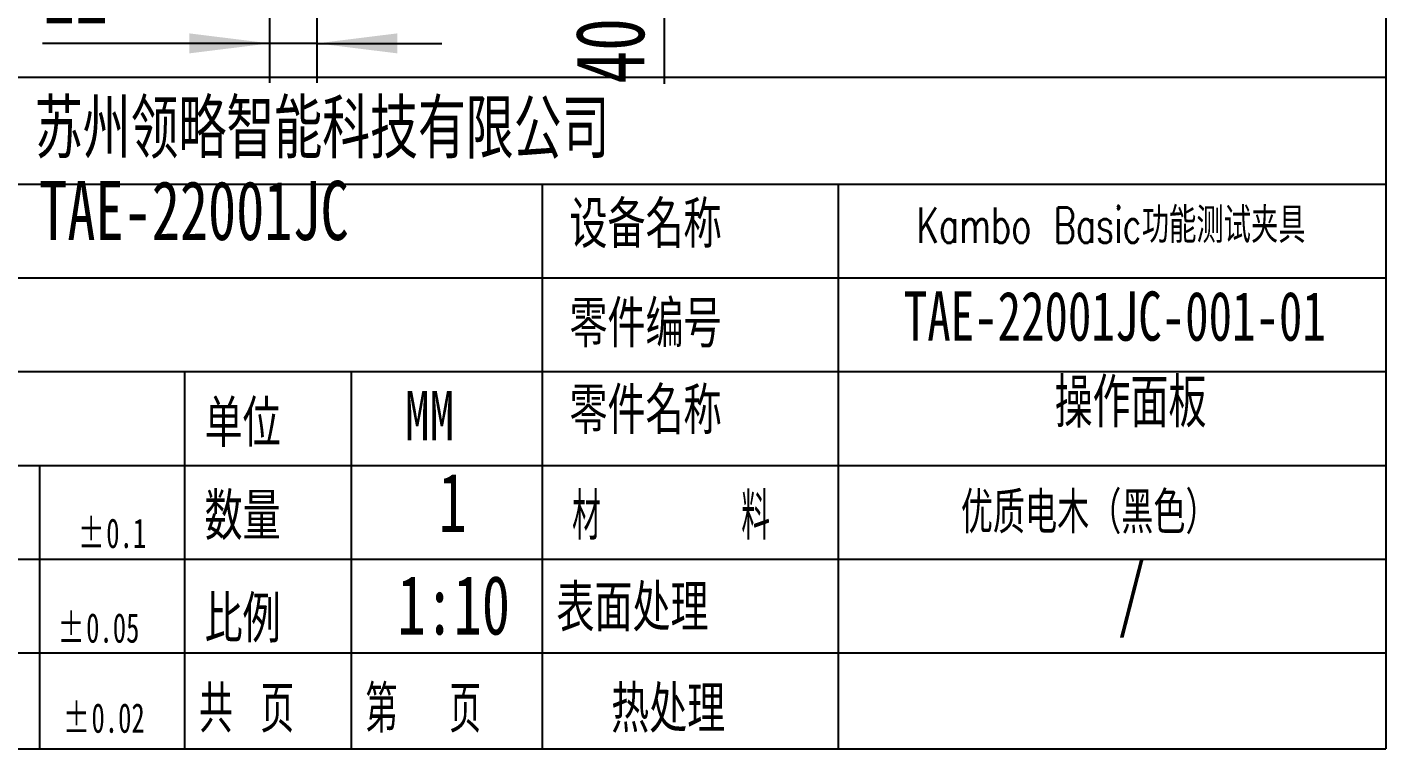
# Model space of a CAD drawing. Extents: x 2 to 292, y 3 to 207.
# Drawn here: x 223.2 to 292.2, y 3.1 to 39.7 of the extents above; entities that cross this region are included whole.
import ezdxf

# ---------------------------------------------------------------- set-up
doc = ezdxf.new("R2010")
doc.units = 0
doc.linetypes.add('SLD-中心线', pattern=[34.29, 30.48, -1.27, 1.27, -1.27])
doc.linetypes.add('SLD-实线', pattern=[0])
for name, color, linetype in [('FORMAT', 7, 'SLD-实线'), ('图层1', 5, 'SLD-中心线'), ('图层7', 7, 'SLD-实线'), ('图框', 7, 'SLD-实线'), ('粗实线', 7, 'SLD-实线')]:
    doc.layers.add(name, color=color, linetype=linetype)
doc.styles.add('SLDTEXTSTYLE0', font='TXT', dxfattribs={"width": 0.7, "bigfont": 'bigfont'})
doc.styles.add('SLDTEXTSTYLE1', font='TXT', dxfattribs={"width": 0.736842, "bigfont": 'bigfont'})
doc.styles.add('SLDTEXTSTYLE2', font='TXT', dxfattribs={"width": 0.7})
doc.styles.add('SLDTEXTSTYLE3', font='TXT', dxfattribs={"width": 0.663})
doc.styles.add('SLDTEXTSTYLE4', font='TXT', dxfattribs={"width": 0.559211, "bigfont": 'bigfont'})
doc.styles.add('SLDTEXTSTYLE5', font='TXT', dxfattribs={"width": 0.736842})
doc.styles.add('SLDTEXTSTYLE7', font='TXT', dxfattribs={"width": 0.657895, "bigfont": 'bigfont'})
doc.styles.add('SLDTEXTSTYLE8', font='TXT', dxfattribs={"width": 0.618421, "bigfont": 'bigfont'})
doc.dimstyles.new('SLDDIMSTYLE13', dxfattribs={"dimtxt": 3.5, "dimasz": 4.08, "dimexe": 0, "dimexo": 0.0625, "dimgap": 0.875, "dimtad": 2, "dimlfac": 5, "dimrnd": 1e-09, "dimzin": 12, "dimtxsty": 'SLDTEXTSTYLE2', "dimsah": 1, "dimcen": 0.09, "dimazin": 3, "dimtfac": 1, "dimtmove": 0, "dimatfit": 3, "dimtolj": 1, "dimtzin": 12})
doc.dimstyles.new('SLDDIMSTYLE4', dxfattribs={"dimtxt": 3.5, "dimasz": 4.08, "dimexe": 0, "dimexo": 0.0625, "dimgap": 0.875, "dimtad": 2, "dimlfac": 5, "dimrnd": 1e-09, "dimzin": 12, "dimtxsty": 'SLDTEXTSTYLE2', "dimsah": 1, "dimcen": 0.09, "dimazin": 3, "dimtfac": 1, "dimtofl": 0, "dimtmove": 0, "dimatfit": 3, "dimtolj": 1, "dimtzin": 12})

# ---------------------------------------------------------------- blocks, each defined once
blk = doc.blocks.new('SW_NOTE_7')
at = {"layer": '图层7', "color": 0, "char_height": 1.5, "attachment_point": 1, "style": 'SLDTEXTSTYLE3'}
for s, insert in [('%%p', (0, 1.934)), ('0.1', (1.438, 1.934))]:
    blk.add_mtext(s, dxfattribs=dict(at, insert=insert))
blk = doc.blocks.new('SW_NOTE_8')
at = {"layer": '图层7', "color": 0, "char_height": 1.5, "attachment_point": 1, "style": 'SLDTEXTSTYLE3'}
for s, insert in [('%%p', (0, 1.934)), ('0.05', (1.438, 1.934))]:
    blk.add_mtext(s, dxfattribs=dict(at, insert=insert))
blk = doc.blocks.new('SW_NOTE_9')
at = {"layer": '图层7', "color": 0, "char_height": 1.5, "attachment_point": 1, "style": 'SLDTEXTSTYLE3'}
for s, insert in [('%%p', (0, 1.934)), ('0.02', (1.438, 1.934))]:
    blk.add_mtext(s, dxfattribs=dict(at, insert=insert))
blk = doc.blocks.new('_D_78')
at = {"layer": '图框', "color": 5}
for p, q in [((235.53, 44.771), (235.53, 36.91)), ((237.93, 44.771), (237.93, 36.91)), ((235.53, 38.91), (223.994, 38.91)), ((237.93, 38.91), (235.53, 38.91)), ((237.93, 38.91), (244.28, 38.91))]:
    blk.add_line(p, q, dxfattribs=at)
for points in [[(235.53, 38.91), (231.45, 39.418), (231.45, 38.402)], [(237.93, 38.91), (242.01, 38.402), (242.01, 39.418)]]:
    blk.add_solid(points, dxfattribs=at)
at = {"layer": '图框', "color": 5, "insert": (223.994, 43.422), "char_height": 3.5, "attachment_point": 1, "style": 'SLDTEXTSTYLE2'}
blk.add_mtext('12', dxfattribs=at)
blk = doc.blocks.new('_D_79')
at = {"layer": '图框', "color": 5}
for p, q in [((238.98, 54.271), (257.558, 54.271)), ((255.558, 54.271), (255.558, 46.271)), ((239.43, 46.271), (257.558, 46.271)), ((255.558, 46.271), (255.558, 36.864))]:
    blk.add_line(p, q, dxfattribs=at)
for points in [[(255.558, 54.271), (255.05, 50.191), (256.066, 50.191)], [(255.558, 46.271), (256.066, 50.351), (255.05, 50.351)]]:
    blk.add_solid(points, dxfattribs=at)
at = {"layer": '图框', "color": 5, "insert": (251.046, 36.864), "char_height": 3.5, "attachment_point": 1, "rotation": 90, "style": 'SLDTEXTSTYLE2'}
blk.add_mtext('40', dxfattribs=at)

msp = doc.modelspace()

# ---------------------------------------------------------------- linework, layer by layer
at = {"layer": 'FORMAT'}
for p, q in [((179.55257361, 31.7584837), (292.20335529, 31.7584837)), ((249.36194674, 31.7584837), (249.36194674, 3.09596976)), ((264.39954193, 31.7584837), (264.39954193, 3.09596976)), ((179.55257361, 27.0015679), (292.20335529, 27.0015679)), ((179.55257361, 22.2446521), (292.20335529, 22.2446521)), ((231.2090054, 22.2446521), (231.2090054, 3.09596976)), ((239.68998533, 3.09596976), (239.68998533, 22.2446521)), ((179.55257361, 17.4877363), (292.20335529, 17.4877363)), ((223.83820805, 17.4877363), (223.83820805, 3.09596976)), ((179.55257361, 12.7308205), (292.20335529, 12.7308205)), ((179.55257361, 7.9739047), (292.20335529, 7.9739047))]:
    msp.add_line(p, q, dxfattribs=at)
at = {"layer": '粗实线', "color": 5}
for p in [(292.20335529, 206.5709215), (2.20335337, 3.09596976)]:
    msp.add_line(p, (292.20335529, 3.09596976), dxfattribs=at)
at = {"layer": '粗实线'}
msp.add_line((179.55257361, 37.1977449), (292.20335529, 37.1977449), dxfattribs=at)

# ---------------------------------------------------------------- block references
at = {"layer": '图层7'}
for name, p in [('SW_NOTE_7', (225.79396864, 12.86045409)), ('SW_NOTE_8', (224.77255355, 8.05280806)), ('SW_NOTE_9', (225.04338681, 3.47767848))]:
    msp.add_blockref(name, p, dxfattribs=at)

# ---------------------------------------------------------------- texts
at = {"layer": '图层1', "attachment_point": 2}
for s, insert, char_height, style in [('TAE-22001JC', (231.6854984, 31.92766345), 3, 'SLDTEXTSTYLE2'), ('Kambo Basic\\M+18CF7\\M+1945C测试夹\\M+18BEF', (278.25251922, 30.57744909), 1.8, 'SLDTEXTSTYLE0'), ('TAE-22001JC-001-01', (278.44251509, 26.31484177), 2.5, 'SLDTEXTSTYLE2'), ('\\M+19180\\M+18DEC\\M+196CA\\M+194C2', (279.24261872, 21.91040722), 2.5, 'SLDTEXTSTYLE0'), ('1', (244.82181763, 17.10553057), 3, 'SLDTEXTSTYLE2'), ('优质电\\M+196D8\\M+18169\\M+1FC4B\\M+19046\\M+1816A', (277.14395936, 16.14463205), 2.1166666667, 'SLDTEXTSTYLE0'), ('/', (279.30295579, 12.4618011), 3, 'SLDTEXTSTYLE2'), ('1:10', (244.87494266, 11.89709443), 3, 'SLDTEXTSTYLE2')]:
    msp.add_mtext(s, dxfattribs=dict(at, insert=insert, char_height=char_height, style=style))
at = {"layer": '图层7', "attachment_point": 1}
for s, insert, char_height, style in [('苏\\M+18F42领\\M+197AA\\M+19271\\M+1945C\\M+189C8\\M+18B5A\\M+1974C\\M+18CC0\\M+18CF6\\M+18E69', (223.60766877, 36.06507163), 3, 'SLDTEXTSTYLE1'), ('设备\\M+196BC\\M+18FCC', (250.75336199, 30.90734463), 2.38125, 'SLDTEXTSTYLE1'), ('\\M+197EB\\M+18C8F编\\M+18D86', (250.75336199, 25.85711231), 2.38125, 'SLDTEXTSTYLE1'), ('\\M+197EB\\M+18C8F\\M+196BC\\M+18FCC', (250.75336199, 21.45267775), 2.38125, 'SLDTEXTSTYLE1'), ('单\\M+188CA', (232.22978407, 20.80397018), 2.38125, 'SLDTEXTSTYLE1'), ('MM', (242.39487197, 21.26169976), 2.5, 'SLDTEXTSTYLE5'), ('\\M+19094\\M+197CA', (232.22978407, 16.08521175), 2.38125, 'SLDTEXTSTYLE1'), ('\\M+18DDE      \\M+197BF', (250.8856531, 16.08521175), 2.38125, 'SLDTEXTSTYLE4'), ('\\M+194E4\\M+197E1', (232.22978407, 10.87677561), 2.38125, 'SLDTEXTSTYLE1'), ('\\M+1955C\\M+196CA处\\M+1979D', (250.09352168, 11.44148228), 2.38125, 'SLDTEXTSTYLE1'), ('\\M+18BA4 页', (231.93718833, 6.30164603), 2.38125, 'SLDTEXTSTYLE7'), ('\\M+191E6  页', (240.4032064, 6.30164603), 2.38125, 'SLDTEXTSTYLE8'), ('热处\\M+1979D', (252.87008895, 6.30164603), 2.38125, 'SLDTEXTSTYLE1')]:
    msp.add_mtext(s, dxfattribs=dict(at, insert=insert, char_height=char_height, style=style))

# ---------------------------------------------------------------- dimensions: what is measured, and where the dimension line sits
at = {"layer": '图框', "color": 5}
dim = msp.add_linear_dim(base=(255.55799776, 46.27148955), p1=(237.48011908, 54.27148955), p2=(237.93011908, 46.27148955), angle=90, dimstyle='SLDDIMSTYLE4', dxfattribs=at)
dim.commit()
dim.dimension.update_dxf_attribs({"geometry": '_D_79', "text_midpoint": (255.55799776, 38.4003303), "dimtype": 160})
dim = msp.add_linear_dim(base=(235.53011908, 38.91027051), p1=(237.93011908, 46.27148955), p2=(235.53011908, 46.27148955), dimstyle='SLDDIMSTYLE13', dxfattribs=at)
dim.commit()
dim.dimension.update_dxf_attribs({"geometry": '_D_78', "text_midpoint": (225.53011908, 38.91027051), "dimtype": 160})

doc.saveas('drawing.dxf')
